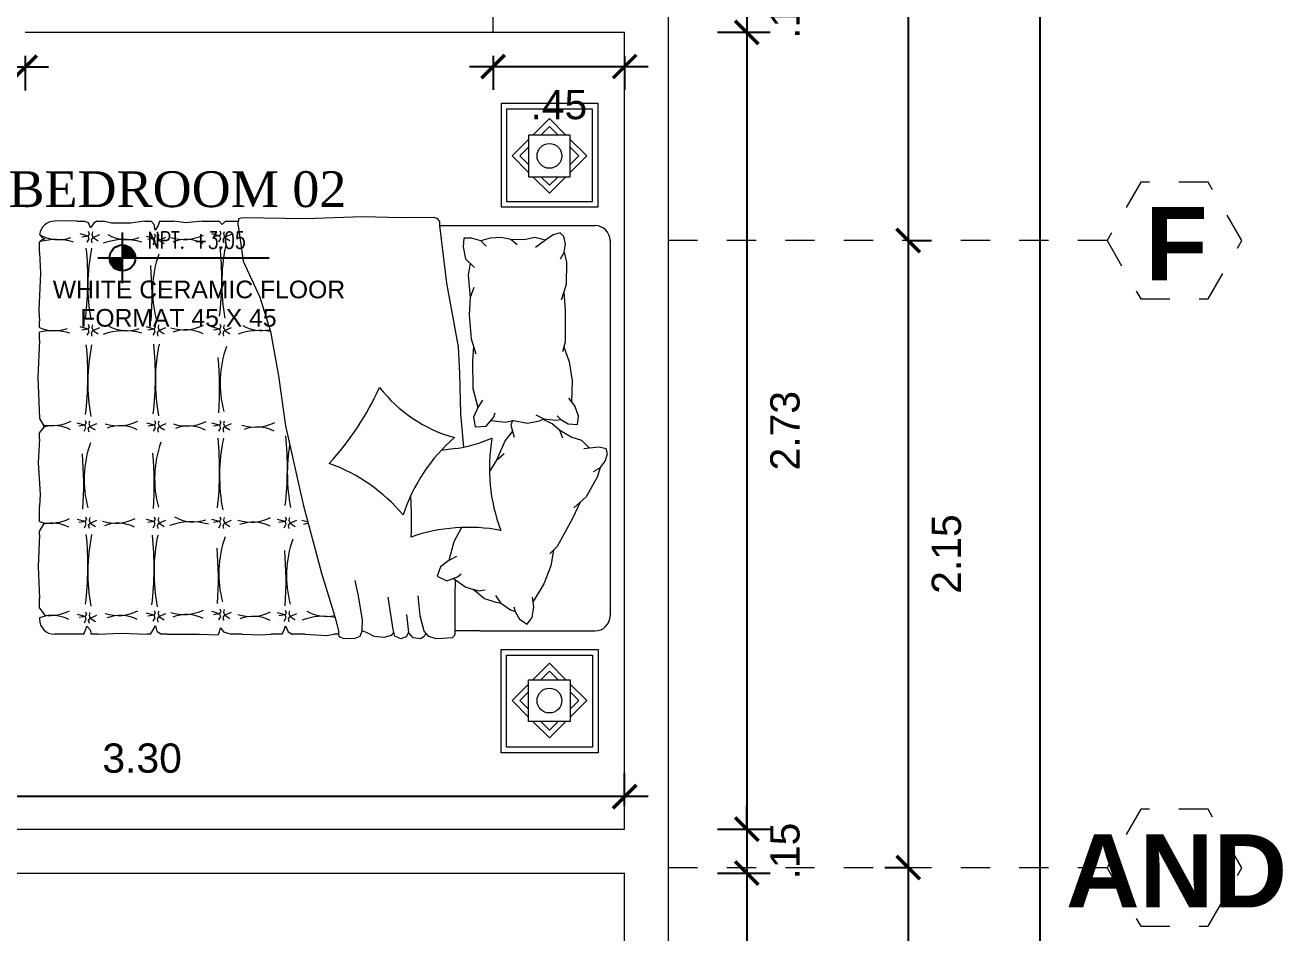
# Model space of a CAD drawing. Header units: millimetres. Extents: x -59 to 123, y 54 to 155.
# Drawn here: x -48.456 to -44.155, y 145.003 to 148.107 of the extents above; entities that cross this region are included whole.
import ezdxf

# ---------------------------------------------------------------- set-up
doc = ezdxf.new("R2010")
doc.units = ezdxf.units.MM
for name, pattern in [('ACAD_ISO02W100', [15, 12, -3]), ('CONTINUA', [0]), ('DASHED', [0.75, 0.5, -0.25])]:
    doc.linetypes.add(name, pattern=pattern)
doc.layers.get('0').update_dxf_attribs({"lineweight": 9})
doc.layers.get('Defpoints').update_dxf_attribs({"lineweight": 0})
for name, color, linetype in [('A-COT', 8, 'Continuous'), ('A-IND niveles', 8, 'Continuous'), ('A-TEX 010', 7, 'Continuous')]:
    doc.layers.add(name, color=color, linetype=linetype)
for name, color, linetype, lineweight in [('EJES', 6, 'ACAD_ISO02W100', 5), ('mobiliario', 7, 'Continuous', 0), ('murobajo', 7, 'Continuous', 30), ('MUROS', 7, 'Continuous', 80), ('TEXTO1', 7, 'Continuous', 0)]:
    doc.layers.add(name, color=color, linetype=linetype, lineweight=lineweight)
doc.styles.add('ARIAL', font='arial.ttf')
doc.styles.add('ROMANS', font='ROMANS.SHX', dxfattribs={"width": 1.35, "height": 0.29})
doc.styles.add('ROMANS 0.75', font='romans.shx', dxfattribs={"width": 0.75})
doc.styles.add('STILUS', font='arial.ttf')
doc.styles.add('style1', font='arial.ttf', dxfattribs={"height": 0.1})
doc.dimstyles.new('luis1', dxfattribs={"dimtxt": 0.1, "dimasz": 0.08, "dimexe": 0.08, "dimexo": 0.08, "dimgap": 0.08, "dimtad": 2, "dimzin": 4, "dimdsep": 46, "dimtxsty": 'style1', "dimblk": 'ARCHTICK', "dimcen": 2, "dimdle": 0.08, "dimclrd": 256, "dimclre": 256, "dimclrt": 256, "dimadec": 0, "dimazin": 1, "dimtfac": 1, "dimtix": 1, "dimtmove": 0, "dimatfit": 3, "dimfxl": 1, "dimtolj": 1, "dimarcsym": 0})

# ---------------------------------------------------------------- blocks, each defined once
blk = doc.blocks.new('A$C37766BCA')
blk.add_line((0, 0.1807), (1.2198, 0.1807))
blk.add_lwpolyline([(0.1744, 0), (0.1744, 0.3614)])
at = {"const_width": 0.0923}
for points in [[(0.2206, 0.1807, 0.414214), (0.1744, 0.2269, 0.414214)], [(0.1283, 0.1807, 0.414214), (0.1744, 0.1346)]]:
    blk.add_lwpolyline(points, format="xyb", dxfattribs=at)
blk.add_circle((0.1744, 0.1807), 0.0923)
blk = doc.blocks.new('A$C0A801907')
at = {"layer": 'mobiliario'}
for p, q in [((1.9158, 2.2202), (1.5839, 2.2202)), ((1.5839, 2.2202), (1.5839, 1.8669)), ((1.8968, 2.2012), (1.6029, 2.2012)), ((1.6029, 2.2012), (1.6029, 1.8859)), ((1.8968, 1.8859), (1.8968, 2.2012)), ((1.9158, 1.8669), (1.9158, 2.2202)), ((1.7496, 2.1692), (1.6932, 2.1128)), ((1.806, 2.1128), (1.7496, 2.1692)), ((1.6784, 2.1128), (1.6784, 1.9703)), ((1.8209, 2.1128), (1.6784, 2.1128)), ((1.7496, 2.1423), (1.7201, 2.1128)), ((1.7791, 2.1128), (1.7496, 2.1423)), ((1.8209, 1.9703), (1.8209, 2.1128)), ((1.6784, 2.0979), (1.622, 2.0415)), ((1.6784, 2.071), (1.6488, 2.0415)), ((1.8772, 2.0415), (1.8209, 2.0979)), ((1.8504, 2.0415), (1.8209, 2.071)), ((1.622, 2.0415), (1.6784, 1.9851)), ((1.6488, 2.0415), (1.6784, 2.012)), ((1.8209, 2.012), (1.8504, 2.0415)), ((1.8209, 1.9851), (1.8772, 2.0415)), ((1.6784, 1.9703), (1.8209, 1.9703)), ((1.6932, 1.9703), (1.7496, 1.9139)), ((1.7201, 1.9703), (1.7496, 1.9408)), ((1.7496, 1.9408), (1.7791, 1.9703)), ((1.7496, 1.9139), (1.806, 1.9703)), ((1.5839, 1.8669), (1.9158, 1.8669)), ((1.6029, 1.8859), (1.8968, 1.8859)), ((0.1329, 1.8178), (0.1569, 1.8178)), ((0.202, 1.8178), (0.223, 1.8178)), ((0.3655, 1.8178), (0.388, 1.8178)), ((0.4165, 1.8178), (0.4646, 1.8178)), ((0.5636, 1.8178), (0.6206, 1.8178)), ((0.6416, 1.8178), (0.6866, 1.8178)), ((0.685, 1.8033), (0.685, 1.8178)), ((1.3733, 1.8178), (1.3733, 1.8032)), ((1.3733, 1.8033), (1.9055, 1.8033)), ((0.0057, 1.711), (0.0057, 1.7464)), ((1.9568, 1.7519), (1.9568, 1.0629)), ((1.9568, 1.7519), (1.9568, 0.4683)), ((0.0057, 1.4549), (0.0057, 1.4767)), ((0.0057, 1.4112), (0.0057, 1.4391)), ((1.4421, 1.2974), (1.4458, 1.1599)), ((1.4458, 1.1599), (1.4552, 1.0453)), ((1.5488, 1.1361), (1.5526, 1.1361)), ((1.6231, 1.1361), (1.6279, 1.1361)), ((0.0057, 1.0733), (0.0057, 1.0958)), ((1.8239, 1.0791), (1.7852, 1.102)), ((1.8599, 1.0679), (1.8239, 1.0791)), ((1.4292, 1.0407), (1.3796, 1.0344)), ((1.8869, 1.0423), (1.8599, 1.0679)), ((1.9228, 0.9751), (1.8996, 0.9615)), ((1.9228, 0.9751), (1.9131, 0.9424)), ((1.9131, 0.9424), (1.8747, 0.8759)), ((1.8747, 0.8759), (1.8334, 0.8378)), ((0.0057, 0.7906), (0.0057, 0.842)), ((0.0057, 0.7459), (0.0057, 0.7594)), ((1.0965, 0.5373), (1.0852, 0.5897)), ((1.4863, 0.5601), (1.4905, 0.5577)), ((0.0057, 0.4951), (0.0057, 0.5282)), ((1.1107, 0.4539), (1.0965, 0.5373)), ((1.2156, 0.422), (1.1981, 0.532)), ((1.308, 0.4682), (1.3005, 0.537)), ((1.2605, 0.4732), (1.268, 0.412)), ((0.0057, 0.4621), (0.0057, 0.4569)), ((1.1092, 0.4171), (1.1107, 0.4539)), ((1.3217, 0.4157), (1.308, 0.4682)), ((0.1569, 0.4056), (0.057, 0.4056)), ((0.2064, 0.4056), (0.1809, 0.4056)), ((0.385, 0.4056), (0.3745, 0.4056)), ((0.442, 0.4056), (0.4218, 0.4056)), ((0.6988, 0.4056), (0.6611, 0.4056)), ((0.8354, 0.4056), (0.7964, 0.4056)), ((0.9134, 0.4056), (0.8699, 0.4056)), ((1.0284, 0.4056), (1.0124, 0.4056)), ((1.0284, 0.4169), (1.0284, 0.4056)), ((1.0851, 0.3918), (1.1022, 0.3987)), ((1.1022, 0.3987), (1.1092, 0.4171)), ((1.2206, 0.3995), (1.2156, 0.422)), ((1.2418, 0.3895), (1.2206, 0.3995)), ((1.2593, 0.397), (1.2418, 0.3895)), ((1.268, 0.412), (1.2593, 0.397)), ((1.337, 0.398), (1.3217, 0.4157)), ((1.511, 0.4169), (1.4255, 0.4169)), ((1.4255, 0.4169), (1.4255, 0.4056)), ((1.511, 0.4169), (1.9055, 0.4169)), ((1.5839, 0), (1.5839, 0.3533)), ((1.5839, 0.3533), (1.9158, 0.3533)), ((1.9158, 0.3533), (1.9158, 0)), ((1.6029, 0.019), (1.6029, 0.3343)), ((1.6029, 0.3343), (1.8968, 0.3343)), ((1.6932, 0.2499), (1.7496, 0.3063)), ((1.7496, 0.3063), (1.806, 0.2499)), ((1.8968, 0.3343), (1.8968, 0.019)), ((1.7201, 0.2499), (1.7496, 0.2794)), ((1.7496, 0.2794), (1.7791, 0.2499)), ((1.622, 0.1787), (1.6784, 0.235)), ((1.6784, 0.1074), (1.6784, 0.2499)), ((1.6784, 0.2499), (1.8209, 0.2499)), ((1.8209, 0.2499), (1.8209, 0.1074)), ((1.8209, 0.235), (1.8772, 0.1787)), ((1.6784, 0.1223), (1.622, 0.1787)), ((1.6488, 0.1787), (1.6784, 0.2082)), ((1.6784, 0.1491), (1.6488, 0.1787)), ((1.8209, 0.2082), (1.8504, 0.1787)), ((1.8504, 0.1787), (1.8209, 0.1491)), ((1.8772, 0.1787), (1.8209, 0.1223)), ((1.8209, 0.1074), (1.6784, 0.1074)), ((1.7496, 0.051), (1.6932, 0.1074)), ((1.7496, 0.0779), (1.7201, 0.1074)), ((1.7791, 0.1074), (1.7496, 0.0779)), ((1.806, 0.1074), (1.7496, 0.051)), ((1.9158, 0), (1.5839, 0)), ((1.8968, 0.019), (1.6029, 0.019))]:
    blk.add_line(p, q, dxfattribs=at)
for points in [[(0.1329, 1.8178), (0.0918, 1.8189), (0.057, 1.8178)], [(0.202, 1.8178), (0.1908, 1.8099), (0.1803, 1.7949), (0.1728, 1.8129), (0.1569, 1.8178)], [(0.3655, 1.8178), (0.3169, 1.8114), (0.2524, 1.8114), (0.223, 1.8178)], [(0.4165, 1.8178), (0.4114, 1.8039), (0.4009, 1.7873), (0.3979, 1.8069), (0.388, 1.8178)], [(0.5636, 1.8178), (0.506, 1.8129), (0.4646, 1.8178)], [(0.6416, 1.8178), (0.6305, 1.8069), (0.6206, 1.8178)], [(1.3733, 1.8178), (1.3666, 1.8278), (1.354, 1.8306), (1.2448, 1.8292), (1.1091, 1.8334), (0.9161, 1.8264), (0.7006, 1.8292), (0.6866, 1.8264), (0.6866, 1.8178)], [(0.0073, 1.7715), (0.0158, 1.761), (0.0243, 1.758), (0.0145, 1.7543), (0.0057, 1.7464)], [(0.169, 1.7464), (0.1751, 1.7583), (0.1717, 1.7674), (0.1454, 1.7746)], [(0.1721, 1.7838), (0.1755, 1.7754), (0.1717, 1.7674), (0.1508, 1.764)], [(0.1862, 1.7438), (0.1831, 1.7544), (0.1882, 1.7625), (0.2117, 1.7727)], [(0.1873, 1.7815), (0.185, 1.7727), (0.1888, 1.7621), (0.2063, 1.751)], [(0.395, 1.7374), (0.4011, 1.7492), (0.3976, 1.7584), (0.3714, 1.7656)], [(0.398, 1.7748), (0.4014, 1.7664), (0.3976, 1.7584), (0.3767, 1.755)], [(0.4121, 1.7348), (0.409, 1.7454), (0.4141, 1.7535), (0.4376, 1.7637)], [(0.4132, 1.7725), (0.411, 1.7637), (0.4148, 1.7531), (0.4323, 1.742)], [(0.6192, 1.7473), (0.6253, 1.7591), (0.6218, 1.7682), (0.5956, 1.7754)], [(0.6222, 1.7846), (0.6256, 1.7762), (0.6218, 1.7682), (0.6009, 1.7648)], [(0.6363, 1.7446), (0.6333, 1.7553), (0.6383, 1.7633), (0.6618, 1.7735)], [(0.6374, 1.7823), (0.6352, 1.7735), (0.639, 1.7629), (0.6565, 1.7518)], [(0.685, 1.8033), (0.7021, 1.6819), (0.7593, 1.5582), (0.7955, 1.4405), (0.8226, 1.2897), (0.8467, 1.1178), (0.907, 0.8493), (0.9703, 0.614), (1.0155, 0.4662), (1.0284, 0.4169)], [(1.3733, 1.8033), (1.3974, 1.6059), (1.4376, 1.3884), (1.4421, 1.2974)], [(1.8001, 1.7117), (1.804, 1.74), (1.7987, 1.7659), (1.7867, 1.7783), (1.7628, 1.7712), (1.7359, 1.7528), (1.7019, 1.7282)], [(1.5333, 1.733), (1.5154, 1.7506), (1.4831, 1.7599), (1.4569, 1.7601), (1.455, 1.7301), (1.463, 1.6894), (1.4929, 1.6594)], [(1.6396, 1.7376), (1.618, 1.755), (1.5839, 1.7622), (1.5466, 1.76), (1.5154, 1.7506)], [(1.7359, 1.7528), (1.6998, 1.7618), (1.6629, 1.7539), (1.618, 1.755)], [(0.0057, 1.711), (0.009, 1.64), (0.003, 1.5139), (0.0057, 1.4767)], [(1.8001, 1.7117), (1.7866, 1.6885)], [(1.8001, 1.7117), (1.8077, 1.6785), (1.8068, 1.6017), (1.7895, 1.5483)], [(1.4779, 1.6745), (1.472, 1.6338), (1.4785, 1.5575)], [(1.4914, 1.5919), (1.4785, 1.5575), (1.4747, 1.4974), (1.4815, 1.4154), (1.4977, 1.364)], [(1.7982, 1.5752), (1.8028, 1.5135), (1.8038, 1.4051), (1.7946, 1.3708)], [(0.1721, 1.4655), (0.1755, 1.4572), (0.1717, 1.4492), (0.1508, 1.4457)], [(0.1873, 1.4633), (0.185, 1.4545), (0.1888, 1.4438), (0.2063, 1.4328)], [(0.398, 1.4655), (0.4014, 1.4572), (0.3976, 1.4492), (0.3767, 1.4457)], [(0.4132, 1.4633), (0.411, 1.4545), (0.4148, 1.4438), (0.4323, 1.4328)], [(0.6222, 1.4655), (0.6256, 1.4572), (0.6218, 1.4492), (0.6009, 1.4457)], [(0.6374, 1.4633), (0.6352, 1.4545), (0.639, 1.4438), (0.6565, 1.4328)], [(0.169, 1.4282), (0.1751, 1.44), (0.1717, 1.4492), (0.1454, 1.4564)], [(0.1862, 1.4255), (0.1831, 1.4362), (0.1882, 1.4442), (0.2117, 1.4545)], [(0.395, 1.4282), (0.4011, 1.44), (0.3976, 1.4492), (0.3714, 1.4564)], [(0.4121, 1.4255), (0.409, 1.4362), (0.4141, 1.4442), (0.4376, 1.4545)], [(0.6192, 1.4282), (0.6253, 1.44), (0.6218, 1.4492), (0.5956, 1.4564)], [(0.6363, 1.4255), (0.6333, 1.4362), (0.6383, 1.4442), (0.6618, 1.4545)], [(0.0057, 1.4112), (0, 1.2841), (0.0057, 1.1439), (0.018, 1.1217), (0.0202, 1.114), (0.0057, 1.0958)], [(1.49, 1.3887), (1.4862, 1.339), (1.4881, 1.2456), (1.5051, 1.1811)], [(1.7992, 1.3879), (1.8173, 1.3366), (1.8268, 1.2717), (1.8251, 1.2002)], [(1.5204, 1.2063), (1.5051, 1.1811), (1.4903, 1.1484), (1.496, 1.115), (1.5333, 1.1173), (1.5577, 1.1469), (1.5642, 1.1622)], [(1.7761, 1.1526), (1.7881, 1.1403), (1.8133, 1.1249), (1.8452, 1.1231), (1.8491, 1.1514), (1.8358, 1.1862), (1.8154, 1.213)], [(0.1586, 1.0997), (0.1647, 1.1115), (0.1613, 1.1207), (0.135, 1.1279)], [(0.1617, 1.137), (0.1651, 1.1287), (0.1613, 1.1207), (0.1404, 1.1172)], [(0.1758, 1.097), (0.1727, 1.1077), (0.1778, 1.1157), (0.2013, 1.126)], [(0.1769, 1.1348), (0.1746, 1.126), (0.1784, 1.1153), (0.1959, 1.1043)], [(0.3961, 1.0997), (0.4022, 1.1115), (0.3987, 1.1207), (0.3725, 1.1279)], [(0.3991, 1.137), (0.4025, 1.1287), (0.3987, 1.1207), (0.3778, 1.1172)], [(0.4132, 1.097), (0.4102, 1.1077), (0.4152, 1.1157), (0.4387, 1.126)], [(0.4143, 1.1348), (0.4121, 1.126), (0.4159, 1.1153), (0.4334, 1.1043)], [(0.6192, 1.0997), (0.6253, 1.1115), (0.6218, 1.1207), (0.5956, 1.1279)], [(0.6222, 1.137), (0.6256, 1.1287), (0.6218, 1.1207), (0.6009, 1.1172)], [(0.6363, 1.097), (0.6333, 1.1077), (0.6383, 1.1157), (0.6618, 1.126)], [(0.6374, 1.1348), (0.6352, 1.126), (0.639, 1.1153), (0.6565, 1.1043)], [(1.5491, 1.1365), (1.5998, 1.1307), (1.6252, 1.1365)], [(1.623, 1.136), (1.618, 1.1209), (1.6294, 1.0801)], [(1.6252, 1.1365), (1.6748, 1.1278), (1.7154, 1.1358), (1.73, 1.1423)], [(1.703, 1.1557), (1.73, 1.1423), (1.7714, 1.1374), (1.7881, 1.1403)], [(1.7955, 1.0763), (1.7852, 1.102), (1.7591, 1.1251), (1.7255, 1.1414)], [(1.6237, 1.1005), (1.5986, 1.068), (1.5669, 0.9983)], [(0.0057, 1.0733), (0.0015, 0.9912), (0.0075, 0.8846), (0.0057, 0.842)], [(1.9228, 0.9751), (1.9401, 0.9979), (1.9481, 1.023), (1.9437, 1.0397), (1.9195, 1.0452), (1.8869, 1.0423), (1.8668, 1.04)], [(1.595, 1.022), (1.5669, 0.9983), (1.5442, 0.9634)], [(1.8542, 0.857), (1.828, 0.801), (1.7756, 0.706), (1.7509, 0.6806)], [(0.0057, 0.7906), (0.0189, 0.7871), (0.02, 0.7822), (0.0057, 0.7594)], [(0.1595, 0.7697), (0.1656, 0.7815), (0.1622, 0.7906), (0.1359, 0.7979)], [(0.1626, 0.807), (0.166, 0.7986), (0.1622, 0.7906), (0.1412, 0.7872)], [(0.1766, 0.767), (0.1736, 0.7777), (0.1787, 0.7857), (0.2021, 0.796)], [(0.1778, 0.8047), (0.1755, 0.796), (0.1793, 0.7853), (0.1968, 0.7743)], [(0.395, 0.7697), (0.4011, 0.7815), (0.3976, 0.7906), (0.3714, 0.7979)], [(0.398, 0.807), (0.4014, 0.7986), (0.3976, 0.7906), (0.3767, 0.7872)], [(0.4121, 0.767), (0.409, 0.7777), (0.4141, 0.7857), (0.4376, 0.796)], [(0.4132, 0.8047), (0.411, 0.796), (0.4148, 0.7853), (0.4323, 0.7743)], [(0.6192, 0.7697), (0.6253, 0.7815), (0.6218, 0.7906), (0.5956, 0.7979)], [(0.6222, 0.807), (0.6256, 0.7986), (0.6218, 0.7906), (0.6009, 0.7872)], [(0.6363, 0.767), (0.6333, 0.7777), (0.6383, 0.7857), (0.6618, 0.796)], [(0.6374, 0.8047), (0.6352, 0.796), (0.639, 0.7853), (0.6565, 0.7743)], [(0.8429, 0.7697), (0.849, 0.7815), (0.8456, 0.7906), (0.8193, 0.7979)], [(0.8459, 0.807), (0.8494, 0.7986), (0.8456, 0.7906), (0.8246, 0.7872)], [(0.86, 0.767), (0.857, 0.7777), (0.862, 0.7857), (0.8855, 0.796)], [(0.8612, 0.8047), (0.8589, 0.796), (0.8627, 0.7853), (0.8802, 0.7743)], [(0.0057, 0.7459), (0.0016, 0.6374), (0.0057, 0.5282)], [(1.4485, 0.7706), (1.4223, 0.7217), (1.4055, 0.6572)], [(1.7633, 0.6933), (1.7539, 0.6397), (1.7304, 0.5785), (1.6939, 0.517)], [(1.4313, 0.6717), (1.4055, 0.6572), (1.3766, 0.6359), (1.3653, 0.6041), (1.3988, 0.5878), (1.4346, 0.6016), (1.4478, 0.6118)], [(1.422, 0.5967), (1.4634, 0.5668), (1.5069, 0.554), (1.5294, 0.5576)], [(1.4271, 0.5931), (1.4255, 0.5386), (1.4255, 0.4169)], [(1.4884, 0.5595), (1.5273, 0.5275), (1.5667, 0.5147), (1.5825, 0.5132)], [(1.5656, 0.538), (1.5825, 0.5132), (1.6162, 0.4885), (1.6321, 0.4829)], [(1.6278, 0.4995), (1.6321, 0.4829), (1.6466, 0.4572), (1.6736, 0.44), (1.6908, 0.4627), (1.6962, 0.4995), (1.6917, 0.5329)], [(0.0057, 0.4951), (0.0239, 0.4707), (0.0246, 0.4675), (0.0057, 0.4619)], [(0.1595, 0.445), (0.1656, 0.4568), (0.1622, 0.466), (0.1359, 0.4732)], [(0.1626, 0.4823), (0.166, 0.474), (0.1622, 0.466), (0.1412, 0.4625)], [(0.1778, 0.4801), (0.1755, 0.4713), (0.1793, 0.4606), (0.1968, 0.4496)], [(0.395, 0.4498), (0.4011, 0.4616), (0.3976, 0.4707), (0.3714, 0.478)], [(0.398, 0.4871), (0.4014, 0.4787), (0.3976, 0.4707), (0.3767, 0.4673)], [(0.4121, 0.4471), (0.409, 0.4578), (0.4141, 0.4658), (0.4376, 0.4761)], [(0.4132, 0.4848), (0.411, 0.4761), (0.4148, 0.4654), (0.4323, 0.4544)], [(0.6192, 0.4548), (0.6253, 0.4666), (0.6218, 0.4757), (0.5956, 0.483)], [(0.6222, 0.4921), (0.6256, 0.4837), (0.6218, 0.4757), (0.6009, 0.4723)], [(0.6363, 0.4521), (0.6333, 0.4628), (0.6383, 0.4708), (0.6618, 0.4811)], [(0.6374, 0.4898), (0.6352, 0.4811), (0.639, 0.4704), (0.6565, 0.4594)], [(0.8429, 0.4505), (0.849, 0.4623), (0.8456, 0.4715), (0.8193, 0.4787)], [(0.8459, 0.4878), (0.8494, 0.4795), (0.8456, 0.4715), (0.8246, 0.468)], [(0.86, 0.4478), (0.857, 0.4585), (0.862, 0.4665), (0.8855, 0.4768)], [(0.8612, 0.4856), (0.8589, 0.4768), (0.8627, 0.4661), (0.8802, 0.4551)], [(0.1569, 0.4056), (0.1637, 0.4226), (0.1682, 0.4331), (0.1802, 0.4196), (0.1809, 0.4056)], [(0.1766, 0.4424), (0.1736, 0.453), (0.1787, 0.461), (0.2021, 0.4713)], [(0.385, 0.4056), (0.3947, 0.4211), (0.4023, 0.4346), (0.4068, 0.4166), (0.4218, 0.4056)], [(0.8354, 0.4056), (0.8429, 0.421), (0.8474, 0.4345), (0.8564, 0.4135), (0.8699, 0.4056)], [(0.2064, 0.4056), (0.2837, 0.4091), (0.3745, 0.4056)], [(0.442, 0.4056), (0.5523, 0.4061), (0.6168, 0.4031), (0.6213, 0.4136), (0.6243, 0.4271), (0.6348, 0.4136), (0.6611, 0.4056)], [(0.6988, 0.4056), (0.7619, 0.403), (0.7964, 0.4056)], [(0.9134, 0.4056), (0.9885, 0.4015), (1.0124, 0.4056)], [(1.0284, 0.4056), (1.0295, 0.3991), (1.0349, 0.3952), (1.0462, 0.3914), (1.0851, 0.3918)], [(1.2177, 0.4124), (1.2082, 0.4015), (1.1828, 0.3944), (1.1502, 0.3973), (1.1262, 0.41), (1.1092, 0.4171)], [(1.3274, 0.4092), (1.3217, 0.3982), (1.3093, 0.3895), (1.283, 0.3932), (1.268, 0.412)], [(1.3624, 0.3898), (1.337, 0.398)], [(1.4255, 0.4056), (1.4235, 0.3996), (1.4168, 0.393), (1.3834, 0.3911), (1.3624, 0.3898)]]:
    blk.add_lwpolyline(points, dxfattribs=at)
for centre in [(1.7496, 2.0415), (1.7496, 0.1787)]:
    blk.add_circle(centre, 0.0424, dxfattribs=at)
for centre, radius, start, end in [((0.057, 1.7664), 0.0513, 90, 173.4836), ((0.0705, 1.8848), 0.1297, 240.0061, 288.9919), ((0.3043, 1.8848), 0.1297, 240.0061, 288.9919), ((0.5, 1.9067), 0.1513, 252.6443, 296.1603), ((1.9055, 1.7519), 0.0513, 0, 90), ((0.0622, 1.5395), 0.2158, 73.9853, 104.5806), ((-0.9442, 1.6178), 1.1154, 353.3254, 5.5842), ((0.8062, 1.598), 0.6353, 168.3524, 190.5874), ((0.296, 1.5395), 0.2158, 73.9853, 109.7293), ((0.5076, 1.6303), 0.1252, 62.7511, 111.5194), ((-0.4863, 1.6227), 1.1154, 353.3254, 5.5842), ((1.2641, 1.603), 0.6353, 168.3524, 190.5874), ((0.7643, 1.5801), 0.3723, 160.4133, 195.151), ((-0.8203, 1.5614), 1.211, 356.0351, 5.0058), ((0.0588, 1.5733), 0.1297, 245.8404, 288.9919), ((0.0505, 1.228), 0.2158, 73.9853, 101.9955), ((0.296, 1.228), 0.2158, 73.9853, 109.7293), ((0.3043, 1.5733), 0.1297, 240.0061, 288.9919), ((0.5, 1.598), 0.1513, 252.6443, 296.1603), ((0.5076, 1.3216), 0.1252, 62.7511, 111.5194), ((0.7576, 1.2285), 0.2158, 79.9188, 109.7293), ((0.7658, 1.5738), 0.1297, 240.0061, 282.3194), ((-0.9442, 1.2865), 1.1154, 353.3254, 5.5842), ((0.8062, 1.2668), 0.6353, 168.3524, 190.5874), ((-0.7132, 1.289), 1.1154, 353.3254, 5.5842), ((1.0372, 1.2693), 0.6353, 168.3524, 190.5874), ((0.9956, 1.265), 0.3723, 160.4133, 195.151), ((-0.5891, 1.2463), 1.211, 356.0351, 5.0058), ((0.2666, 1.66), 0.991, 317.4494, 335.5579), ((1.5537, 1.5463), 0.4858, 217.5937, 254.5934), ((0.0473, 1.2701), 0.1513, 258.8205, 296.1603), ((0.055, 0.9938), 0.1252, 62.7511, 106.1313), ((0.2754, 1.2701), 0.1513, 252.6443, 296.1603), ((0.283, 0.9938), 0.1252, 62.7511, 111.5194), ((0.5086, 1.269), 0.1513, 252.6443, 296.1603), ((0.7433, 1.2655), 0.1513, 252.6443, 296.1603), ((0.5162, 0.9927), 0.1252, 62.7511, 111.5194), ((-0.4936, 0.9671), 1.1154, 353.3254, 5.5842), ((1.2568, 0.9474), 0.6353, 168.3524, 190.5874), ((0.751, 0.9892), 0.1252, 62.7511, 111.5194), ((-0.2619, 0.9751), 1.1154, 353.3254, 5.5842), ((1.8167, 0.627), 0.5976, 130.9956, 161.762), ((1.358, 1.5213), 0.4858, 278.4232, 293.6724), ((2.1417, 0.9733), 0.5976, 170.0746, 200.841), ((0.5306, 0.9356), 0.3723, 160.4133, 195.151), ((0.7718, 0.9377), 0.3723, 160.4133, 195.151), ((1.4885, 0.9554), 0.6353, 171.0364, 190.5874), ((-1.0541, 0.9168), 1.211, 356.0351, 5.0058), ((-0.8128, 0.919), 1.211, 356.0351, 5.0058), ((0.7918, 0.4266), 0.5993, 40.2682, 70.0151), ((0.2872, 0.7981), 0.991, 356.5284, 4.689), ((0.0412, 0.9367), 0.1513, 261.4985, 296.1603), ((0.0489, 0.6604), 0.1252, 62.7511, 103.3336), ((0.266, 0.9367), 0.1513, 252.6443, 296.1603), ((0.2737, 0.6604), 0.1252, 62.7511, 111.5194), ((0.5236, 0.5742), 0.2158, 73.9853, 109.7293), ((0.5318, 0.9195), 0.1297, 240.0061, 288.9919), ((0.7295, 0.9402), 0.1513, 252.6443, 296.1603), ((0.7372, 0.6639), 0.1252, 62.7511, 111.5194), ((0.9474, 0.9402), 0.1513, 252.6443, 260.615), ((0.955, 0.6639), 0.1252, 104.2398, 111.5194), ((-0.9442, 0.6377), 1.1154, 353.3254, 5.5842), ((0.8062, 0.618), 0.6353, 168.3524, 190.5874), ((-0.7177, 0.6357), 1.1154, 353.3254, 5.5842), ((1.0327, 0.616), 0.6353, 168.3524, 190.5874), ((0.9911, 0.6135), 0.3723, 160.4133, 195.151), ((1.4725, 0.1717), 0.5993, 79.3472, 109.0941), ((-0.5936, 0.5947), 1.211, 356.0351, 5.0058), ((-0.3621, 0.5867), 1.211, 356.0351, 5.0058), ((1.2225, 0.6054), 0.3723, 160.4133, 195.151), ((0.0412, 0.621), 0.1513, 263.4506, 296.1603), ((0.2754, 0.621), 0.1513, 252.6443, 296.1603), ((0.5, 0.6242), 0.1513, 252.6443, 296.1603), ((0.7295, 0.6179), 0.1513, 252.6443, 296.1603), ((0.9852, 0.5964), 0.1297, 240.0061, 282.9891), ((0.057, 0.4569), 0.0513, 180, 270), ((0.0489, 0.3447), 0.1252, 62.7511, 101.1853), ((0.283, 0.3447), 0.1252, 62.7511, 111.5194), ((0.5076, 0.3478), 0.1252, 62.7511, 111.5194), ((0.7372, 0.3416), 0.1252, 62.7511, 111.5194), ((0.977, 0.2511), 0.2158, 79.5069, 109.7293), ((1.9055, 0.4683), 0.0513, 270, 0)]:
    blk.add_arc(centre, radius, start, end, dxfattribs=at)
blk = doc.blocks.new('_ArchTick')
at = {"color": 0, "linetype": 'ByBlock', "const_width": 0.15}
blk.add_lwpolyline([(-0.5, -0.5), (0.5, 0.5)], dxfattribs=at)
blk = doc.blocks.new('*D197')
at = {"layer": 'A-COT', "linetype": 'Continuous', "lineweight": -2, "transparency": 16777216}
for p, q in [((-45.9879, 148.2323), (-45.9879, 148.3123)), ((-46.0879, 148.2323), (-45.9079, 148.2323)), ((-45.9879, 148.2323), (-45.9879, 148.0823)), ((-46.0879, 148.0823), (-45.9079, 148.0823)), ((-45.9879, 148.0823), (-45.9879, 148.0023))]:
    blk.add_line(p, q, dxfattribs=at)
at = {"layer": 'Defpoints', "color": 0, "linetype": 'CONTINUA', "transparency": 16777216}
for p in [(-46.2556, 148.2323), (-46.4056, 148.0823), (-45.9879, 148.0823)]:
    blk.add_point(p, dxfattribs=at)
at = {"layer": 'A-COT', "linetype": 'CONTINUA', "lineweight": -2, "transparency": 16777216, "xscale": 0.08, "yscale": 0.08, "zscale": 0.08}
for p, rotation in [((-45.9879, 148.2323), 270), ((-45.9879, 148.0823), 90)]:
    blk.add_blockref('_ArchTick', p, dxfattribs=dict(at, rotation=rotation))
at = {"layer": 'A-COT', "linetype": 'CONTINUA', "lineweight": 5, "transparency": 16777216, "insert": (-45.8569, 148.1573), "char_height": 0.1, "attachment_point": 5, "rotation": 90, "style": 'style1'}
blk.add_mtext('\\A1;.15', dxfattribs=at)
blk = doc.blocks.new('*D198')
at = {"layer": 'A-COT', "linetype": 'Continuous', "lineweight": -2, "transparency": 16777216}
for p, q in [((-45.9879, 148.1623), (-45.9879, 145.2773)), ((-46.0879, 148.0823), (-45.9079, 148.0823)), ((-46.0879, 145.3573), (-45.9079, 145.3573))]:
    blk.add_line(p, q, dxfattribs=at)
at = {"layer": 'Defpoints', "color": 0, "linetype": 'CONTINUA', "transparency": 16777216}
for p in [(-46.4056, 148.0823), (-46.4056, 145.3573), (-45.9879, 145.3573)]:
    blk.add_point(p, dxfattribs=at)
at = {"layer": 'A-COT', "linetype": 'CONTINUA', "lineweight": -2, "transparency": 16777216, "xscale": 0.08, "yscale": 0.08, "zscale": 0.08}
for p, rotation in [((-45.9879, 148.0823), 90), ((-45.9879, 145.3573), 270)]:
    blk.add_blockref('_ArchTick', p, dxfattribs=dict(at, rotation=rotation))
at = {"layer": 'A-COT', "linetype": 'CONTINUA', "lineweight": 5, "transparency": 16777216, "insert": (-45.8568, 146.7198), "char_height": 0.1, "attachment_point": 5, "rotation": 90, "style": 'style1'}
blk.add_mtext('\\A1;2.73', dxfattribs=at)
blk = doc.blocks.new('*D199')
at = {"layer": 'A-COT', "linetype": 'Continuous', "lineweight": -2, "transparency": 16777216}
for p, q in [((-45.9879, 145.3573), (-45.9879, 145.4373)), ((-46.0879, 145.3573), (-45.9079, 145.3573)), ((-45.9879, 145.3573), (-45.9879, 145.2073)), ((-46.0879, 145.2073), (-45.9079, 145.2073)), ((-45.9879, 145.2073), (-45.9879, 145.1273))]:
    blk.add_line(p, q, dxfattribs=at)
at = {"layer": 'Defpoints', "color": 0, "linetype": 'CONTINUA', "transparency": 16777216}
for p in [(-46.4056, 145.3573), (-46.4056, 145.2073), (-45.9879, 145.2073)]:
    blk.add_point(p, dxfattribs=at)
at = {"layer": 'A-COT', "linetype": 'CONTINUA', "lineweight": -2, "transparency": 16777216, "xscale": 0.08, "yscale": 0.08, "zscale": 0.08}
for p, rotation in [((-45.9879, 145.3573), 270), ((-45.9879, 145.2073), 90)]:
    blk.add_blockref('_ArchTick', p, dxfattribs=dict(at, rotation=rotation))
at = {"layer": 'A-COT', "linetype": 'CONTINUA', "lineweight": 5, "transparency": 16777216, "insert": (-45.8569, 145.2823), "char_height": 0.1, "attachment_point": 5, "rotation": 90, "style": 'style1'}
blk.add_mtext('\\A1;.15', dxfattribs=at)
blk = doc.blocks.new('*D200')
at = {"layer": 'A-COT', "linetype": 'Continuous', "lineweight": -2, "transparency": 16777216}
for p, q in [((-45.9879, 145.2873), (-45.9879, 142.4023)), ((-46.0879, 145.2073), (-45.9079, 145.2073)), ((-46.0879, 142.4823), (-45.9079, 142.4823))]:
    blk.add_line(p, q, dxfattribs=at)
at = {"layer": 'Defpoints', "color": 0, "linetype": 'CONTINUA', "transparency": 16777216}
for p in [(-46.4056, 145.2073), (-46.4056, 142.4823), (-45.9879, 142.4823)]:
    blk.add_point(p, dxfattribs=at)
at = {"layer": 'A-COT', "linetype": 'CONTINUA', "lineweight": -2, "transparency": 16777216, "xscale": 0.08, "yscale": 0.08, "zscale": 0.08}
for p, rotation in [((-45.9879, 145.2073), 90), ((-45.9879, 142.4823), 270)]:
    blk.add_blockref('_ArchTick', p, dxfattribs=dict(at, rotation=rotation))
at = {"layer": 'A-COT', "linetype": 'CONTINUA', "lineweight": 5, "transparency": 16777216, "insert": (-45.8577, 143.8448), "char_height": 0.1, "attachment_point": 5, "rotation": 90, "style": 'style1'}
blk.add_mtext('\\A1;2.72', dxfattribs=at)
blk = doc.blocks.new('*D225')
at = {"layer": 'A-COT', "linetype": 'Continuous', "lineweight": -2, "transparency": 16777216}
for p, q in [((-49.5556, 148.0023), (-49.5556, 147.8829)), ((-48.4556, 148.0023), (-48.4556, 147.8829)), ((-48.3756, 147.9629), (-49.6356, 147.9629))]:
    blk.add_line(p, q, dxfattribs=at)
at = {"layer": 'Defpoints', "color": 0, "linetype": 'CONTINUA', "transparency": 16777216}
for p in [(-49.5556, 148.0823), (-48.4556, 148.0823), (-49.5556, 147.9629)]:
    blk.add_point(p, dxfattribs=at)
at = {"layer": 'A-COT', "linetype": 'CONTINUA', "lineweight": -2, "transparency": 16777216, "xscale": 0.08, "yscale": 0.08, "zscale": 0.08, "rotation": 180}
blk.add_blockref('_ArchTick', (-49.5556, 147.9629), dxfattribs=at)
at = {"layer": 'A-COT', "linetype": 'CONTINUA', "lineweight": -2, "transparency": 16777216, "xscale": 0.08, "yscale": 0.08, "zscale": 0.08}
blk.add_blockref('_ArchTick', (-48.4556, 147.9629), dxfattribs=at)
at = {"layer": 'A-COT', "linetype": 'CONTINUA', "lineweight": 5, "transparency": 16777216, "insert": (-49.0056, 147.8318), "char_height": 0.1, "attachment_point": 5, "style": 'style1'}
blk.add_mtext('\\A1;1.10', dxfattribs=at)
blk = doc.blocks.new('*D226')
at = {"layer": 'A-COT', "linetype": 'Continuous', "lineweight": -2, "transparency": 16777216}
for p, q in [((-46.8556, 148.0023), (-46.8556, 147.8854)), ((-46.4056, 148.0023), (-46.4056, 147.8854)), ((-46.9356, 147.9654), (-46.3256, 147.9654))]:
    blk.add_line(p, q, dxfattribs=at)
at = {"layer": 'Defpoints', "color": 0, "linetype": 'CONTINUA', "transparency": 16777216}
for p in [(-46.8556, 148.0823), (-46.4056, 148.0823), (-46.4056, 147.9654)]:
    blk.add_point(p, dxfattribs=at)
at = {"layer": 'A-COT', "linetype": 'CONTINUA', "lineweight": -2, "transparency": 16777216, "xscale": 0.08, "yscale": 0.08, "zscale": 0.08, "rotation": 180}
blk.add_blockref('_ArchTick', (-46.8556, 147.9654), dxfattribs=at)
at = {"layer": 'A-COT', "linetype": 'CONTINUA', "lineweight": -2, "transparency": 16777216, "xscale": 0.08, "yscale": 0.08, "zscale": 0.08}
blk.add_blockref('_ArchTick', (-46.4056, 147.9654), dxfattribs=at)
at = {"layer": 'A-COT', "linetype": 'CONTINUA', "lineweight": 5, "transparency": 16777216, "insert": (-46.6306, 147.8345), "char_height": 0.1, "attachment_point": 5, "style": 'style1'}
blk.add_mtext('\\A1;.45', dxfattribs=at)
blk = doc.blocks.new('*D230')
at = {"layer": 'A-COT', "linetype": 'Continuous', "lineweight": -2, "transparency": 16777216}
for p, q in [((-49.7056, 145.4373), (-49.7056, 145.5485)), ((-46.4056, 145.4373), (-46.4056, 145.5485)), ((-46.3256, 145.4685), (-49.7856, 145.4685))]:
    blk.add_line(p, q, dxfattribs=at)
at = {"layer": 'Defpoints', "color": 0, "linetype": 'CONTINUA', "transparency": 16777216}
for p in [(-49.7056, 145.4685), (-49.7056, 145.3573), (-46.4056, 145.3573)]:
    blk.add_point(p, dxfattribs=at)
at = {"layer": 'A-COT', "linetype": 'CONTINUA', "lineweight": -2, "transparency": 16777216, "xscale": 0.08, "yscale": 0.08, "zscale": 0.08, "rotation": 180}
blk.add_blockref('_ArchTick', (-49.7056, 145.4685), dxfattribs=at)
at = {"layer": 'A-COT', "linetype": 'CONTINUA', "lineweight": -2, "transparency": 16777216, "xscale": 0.08, "yscale": 0.08, "zscale": 0.08}
blk.add_blockref('_ArchTick', (-46.4056, 145.4685), dxfattribs=at)
at = {"layer": 'A-COT', "linetype": 'CONTINUA', "lineweight": 5, "transparency": 16777216, "insert": (-48.0556, 145.5996), "char_height": 0.1, "attachment_point": 5, "style": 'style1'}
blk.add_mtext('\\A1;3.30', dxfattribs=at)
blk = doc.blocks.new('*D1209')
at = {"layer": 'A-COT', "linetype": 'Continuous', "lineweight": -2, "transparency": 16777216}
for p, q in [((-44.9863, 150.6123), (-44.9863, 131.4523)), ((-45.0863, 150.5323), (-44.9063, 150.5323)), ((-45.0863, 131.5323), (-44.9063, 131.5323))]:
    blk.add_line(p, q, dxfattribs=at)
at = {"layer": 'Defpoints', "color": 0, "linetype": 'CONTINUA', "transparency": 16777216}
for p in [(-46.2556, 150.5323), (-46.2556, 131.5323), (-44.9863, 131.5323)]:
    blk.add_point(p, dxfattribs=at)
at = {"layer": 'A-COT', "linetype": 'CONTINUA', "lineweight": -2, "transparency": 16777216, "xscale": 0.08, "yscale": 0.08, "zscale": 0.08}
for p, rotation in [((-44.9863, 150.5323), 90), ((-44.9863, 131.5323), 270)]:
    blk.add_blockref('_ArchTick', p, dxfattribs=dict(at, rotation=rotation))
at = {"layer": 'A-COT', "linetype": 'CONTINUA', "lineweight": 5, "transparency": 16777216, "insert": (-44.8552, 141.0323), "char_height": 0.1, "attachment_point": 5, "rotation": 90, "style": 'style1'}
blk.add_mtext('\\A1;19.00', dxfattribs=at)
blk = doc.blocks.new('*D1203')
at = {"layer": 'A-COT', "linetype": 'Continuous', "lineweight": -2, "transparency": 16777216}
for p, q in [((-45.4359, 150.6123), (-45.4359, 147.2905)), ((-45.4359, 150.5323), (-45.3559, 150.5323)), ((-45.4359, 147.3705), (-45.3559, 147.3705))]:
    blk.add_line(p, q, dxfattribs=at)
at = {"layer": 'Defpoints', "color": 0, "linetype": 'CONTINUA', "transparency": 16777216}
for p in [(-45.5051, 150.5323), (-45.5051, 147.3705), (-45.4359, 147.3705)]:
    blk.add_point(p, dxfattribs=at)
at = {"layer": 'A-COT', "linetype": 'CONTINUA', "lineweight": -2, "transparency": 16777216, "xscale": 0.08, "yscale": 0.08, "zscale": 0.08}
for p, rotation in [((-45.4359, 150.5323), 90), ((-45.4359, 147.3705), 270)]:
    blk.add_blockref('_ArchTick', p, dxfattribs=dict(at, rotation=rotation))
at = {"layer": 'A-COT', "linetype": 'CONTINUA', "lineweight": 5, "transparency": 16777216, "insert": (-45.3048, 148.9514), "char_height": 0.1, "attachment_point": 5, "rotation": 90, "style": 'style1'}
blk.add_mtext('\\A1;3.16', dxfattribs=at)
blk = doc.blocks.new('*D1204')
at = {"layer": 'A-COT', "linetype": 'Continuous', "lineweight": -2, "transparency": 16777216}
for p, q in [((-45.4359, 147.4505), (-45.4359, 145.1455)), ((-45.4359, 147.3705), (-45.3559, 147.3705)), ((-45.4359, 145.2255), (-45.5159, 145.2255))]:
    blk.add_line(p, q, dxfattribs=at)
at = {"layer": 'Defpoints', "color": 0, "linetype": 'CONTINUA', "transparency": 16777216}
for p in [(-45.5051, 147.3705), (-45.4359, 145.2255), (-45.4359, 145.2255)]:
    blk.add_point(p, dxfattribs=at)
at = {"layer": 'A-COT', "linetype": 'CONTINUA', "lineweight": -2, "transparency": 16777216, "xscale": 0.08, "yscale": 0.08, "zscale": 0.08}
for p, rotation in [((-45.4359, 147.3705), 90), ((-45.4359, 145.2255), 270)]:
    blk.add_blockref('_ArchTick', p, dxfattribs=dict(at, rotation=rotation))
at = {"layer": 'A-COT', "linetype": 'CONTINUA', "lineweight": 5, "transparency": 16777216, "insert": (-45.3048, 146.298), "char_height": 0.1, "attachment_point": 5, "rotation": 90, "style": 'style1'}
blk.add_mtext('\\A1;2.15', dxfattribs=at)
blk = doc.blocks.new('*D1205')
at = {"layer": 'A-COT', "linetype": 'Continuous', "lineweight": -2, "transparency": 16777216}
for p, q in [((-45.4359, 145.3055), (-45.4359, 142.2547)), ((-45.4359, 145.2255), (-45.5159, 145.2255)), ((-45.5359, 142.3347), (-45.3559, 142.3347))]:
    blk.add_line(p, q, dxfattribs=at)
at = {"layer": 'Defpoints', "color": 0, "linetype": 'CONTINUA', "transparency": 16777216}
for p in [(-45.4359, 145.2255), (-45.8352, 142.3347), (-45.4359, 142.3347)]:
    blk.add_point(p, dxfattribs=at)
at = {"layer": 'A-COT', "linetype": 'CONTINUA', "lineweight": -2, "transparency": 16777216, "xscale": 0.08, "yscale": 0.08, "zscale": 0.08}
for p, rotation in [((-45.4359, 145.2255), 90), ((-45.4359, 142.3347), 270)]:
    blk.add_blockref('_ArchTick', p, dxfattribs=dict(at, rotation=rotation))
at = {"layer": 'A-COT', "linetype": 'CONTINUA', "lineweight": 5, "transparency": 16777216, "insert": (-45.5669, 143.7801), "char_height": 0.1, "attachment_point": 5, "rotation": 90, "style": 'style1'}
blk.add_mtext('\\A1;2.89', dxfattribs=at)

msp = doc.modelspace()

# ---------------------------------------------------------------- linework, layer by layer
at = {"layer": 'EJES', "linetype": 'DASHED', "lineweight": 5, "ltscale": 1.5}
msp.add_line((-46.2556, 139.9263), (-46.2556, 151.8941), dxfattribs=at)
at = {"layer": 'EJES', "lineweight": 5, "ltscale": 0.003}
for p, q in [((-44.7561, 147.3705), (-46.257, 147.3705)), ((-44.7561, 145.2255), (-46.257, 145.2255))]:
    msp.add_line(p, q, dxfattribs=at)
for points in [[(-44.4103, 147.1709), (-44.2951, 147.3705), (-44.4103, 147.5702), (-44.6408, 147.5702), (-44.7561, 147.3705), (-44.6408, 147.1709)], [(-44.4103, 145.0259), (-44.2951, 145.2255), (-44.4103, 145.4251), (-44.6408, 145.4251), (-44.7561, 145.2255), (-44.6408, 145.0259)]]:
    msp.add_lwpolyline(points, close=True, dxfattribs=at)
at = {"layer": 'murobajo', "lineweight": 5}
msp.add_line((-48.4556, 148.0823), (-46.8556, 148.0823), dxfattribs=at)
at = {"layer": 'MUROS', "linetype": 'CONTINUA', "lineweight": 5}
for p, q in [((-46.8556, 148.0823), (-46.8556, 148.2323)), ((-46.8556, 148.0823), (-46.4056, 148.0823)), ((-46.4056, 145.3573), (-46.4056, 148.0823)), ((-49.7056, 145.3573), (-46.4056, 145.3573)), ((-49.7056, 145.2073), (-46.4056, 145.2073))]:
    msp.add_line(p, q, dxfattribs=at)
at = {"layer": 'MUROS', "lineweight": 5}
for p, q in [((-46.2556, 142.3323), (-46.2556, 148.2323)), ((-46.4056, 142.4823), (-46.4056, 145.2073))]:
    msp.add_line(p, q, dxfattribs=at)

# ---------------------------------------------------------------- block references
at = {"layer": 'A-IND niveles', "lineweight": 5, "xscale": 0.4800000000000012, "yscale": 0.4800000000000012, "zscale": 0.4800000000000012}
msp.add_blockref('A$C37766BCA', (-48.2067, 147.224), dxfattribs=at)
at = {"layer": 'mobiliario', "lineweight": 5}
msp.add_blockref('A$C0A801907', (-48.4123, 145.6183), dxfattribs=at)

# ---------------------------------------------------------------- texts
at = {"layer": 'A-IND niveles', "lineweight": 5, "style": 'ROMANS 0.75', "width": 0.75}
msp.add_text('NPT. +3.05', height=0.0576, dxfattribs=at).set_placement((-48.0366, 147.3427))
at = {"layer": 'A-TEX 010', "lineweight": 5, "insert": (-47.9349, 147.6072), "char_height": 0.1224, "attachment_point": 2, "style": 'ROMANS'}
msp.add_mtext('{\\fTimes New Roman|b0|i0|c0|p18;BEDROOM 02}', dxfattribs=at)
at = {"layer": 'EJES', "lineweight": 5, "char_height": 0.25, "width": 0.015384, "attachment_point": 2, "style": 'STILUS'}
for s, insert in [('{\\fArial|b1|i0|c0|p34;F}', (-44.5185, 147.4846)), ('{\\fArial|b1|i0|c0|p34;AND}', (-44.5185, 145.3396))]:
    msp.add_mtext(s, dxfattribs=dict(at, insert=insert))
at = {"layer": 'TEXTO1', "lineweight": 5, "style": 'ARIAL'}
for s, p in [('WHITE CERAMIC FLOOR', (-48.3611, 147.1728)), ('FORMAT 45 X 45', (-48.2671, 147.0757))]:
    msp.add_text(s, height=0.06048, dxfattribs=at).set_placement(p)

# ---------------------------------------------------------------- dimensions: what is measured, and where the dimension line sits
at = {"layer": 'A-COT', "linetype": 'CONTINUA', "lineweight": 5}
for base, p1, p2, override, picture, middle in [((-44.9863, 131.5323), (-46.2556, 150.5323), (-46.2556, 131.5323), {"dimfxl": 0.1, "dimfxlon": 1, "dimarcsym": 2}, '*D1209', (-44.8552, 141.0323)), ((-45.4359, 147.3705), (-45.5051, 150.5323), (-45.5051, 147.3705), {"dimfxl": 0.1, "dimfxlon": 1, "dimarcsym": 2}, '*D1203', (-45.3048, 148.9514)), ((-45.9879, 148.0823), (-46.2556, 148.2323), (-46.4056, 148.0823), {"dimtmove": 1, "dimfxl": 0.1, "dimfxlon": 1, "dimarcsym": 2}, '*D197', (-45.8569, 148.1573)), ((-45.98794094, 145.35728083), (-46.40557189, 148.08228084), (-46.40557189, 145.35728083), {"dimtmove": 1, "dimfxl": 0.1, "dimfxlon": 1, "dimarcsym": 2}, '*D198', (-45.85684954, 146.71978083)), ((-45.43586, 145.22549), (-45.50512, 147.37054), (-45.43586, 145.22549), {"dimtmove": 1, "dimfxl": 0.1, "dimfxlon": 1, "dimarcsym": 2}, '*D1204', (-45.30481, 146.29801)), ((-45.9879, 145.2073), (-46.4056, 145.3573), (-46.4056, 145.2073), {"dimtmove": 1, "dimfxl": 0.1, "dimfxlon": 1, "dimarcsym": 2}, '*D199', (-45.8569, 145.2823)), ((-45.98794094, 142.48228084), (-46.40557189, 145.20728083), (-46.40557189, 142.48228084), {"dimtmove": 1, "dimfxl": 0.1, "dimfxlon": 1, "dimarcsym": 2}, '*D200', (-45.8577363, 143.84478084)), ((-45.4359, 142.3347), (-45.4359, 145.2255), (-45.8352, 142.3347), {"dimtmove": 1, "dimfxl": 0.1, "dimfxlon": 1, "dimarcsym": 2}, '*D1205', (-45.5669, 143.7801))]:
    dim = msp.add_linear_dim(base=base, p1=p1, p2=p2, angle=90, dimstyle='luis1', override=override, dxfattribs=at)
    dim.commit()
    dim.dimension.update_dxf_attribs({"geometry": picture, "text_midpoint": middle})
for base, p1, p2, picture, middle in [((-49.5556, 147.9629), (-48.4556, 148.0823), (-49.5556, 148.0823), '*D225', (-49.0056, 147.8318)), ((-46.4056, 147.9654), (-46.8556, 148.0823), (-46.4056, 148.0823), '*D226', (-46.6306, 147.8345)), ((-49.7056, 145.4685), (-46.4056, 145.3573), (-49.7056, 145.3573), '*D230', (-48.0556, 145.5996))]:
    dim = msp.add_linear_dim(base=base, p1=p1, p2=p2, dimstyle='luis1', override={"dimfxl": 0.1, "dimfxlon": 1, "dimarcsym": 2}, dxfattribs=at)
    dim.commit()
    dim.dimension.update_dxf_attribs({"geometry": picture, "text_midpoint": middle})

doc.saveas('drawing.dxf')
